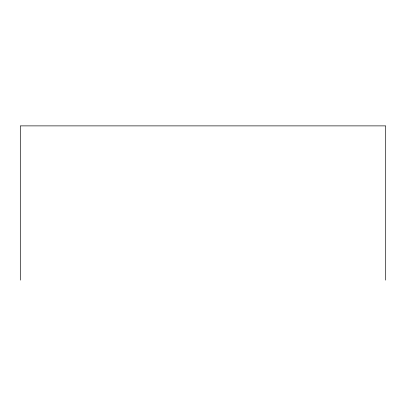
<?xml version="1.0" encoding="UTF-8"?>
<svg xmlns="http://www.w3.org/2000/svg" width="406" height="406" viewBox="0 0 406 406"><rect width="100%" height="100%" fill="white"/><g stroke="black" fill="none" stroke-linecap="round" stroke-linejoin="round"><path stroke-width="0.61" d="M385.7 280.12L385.7 125.88L20.3 125.88L20.3 280.12"/></g></svg>
